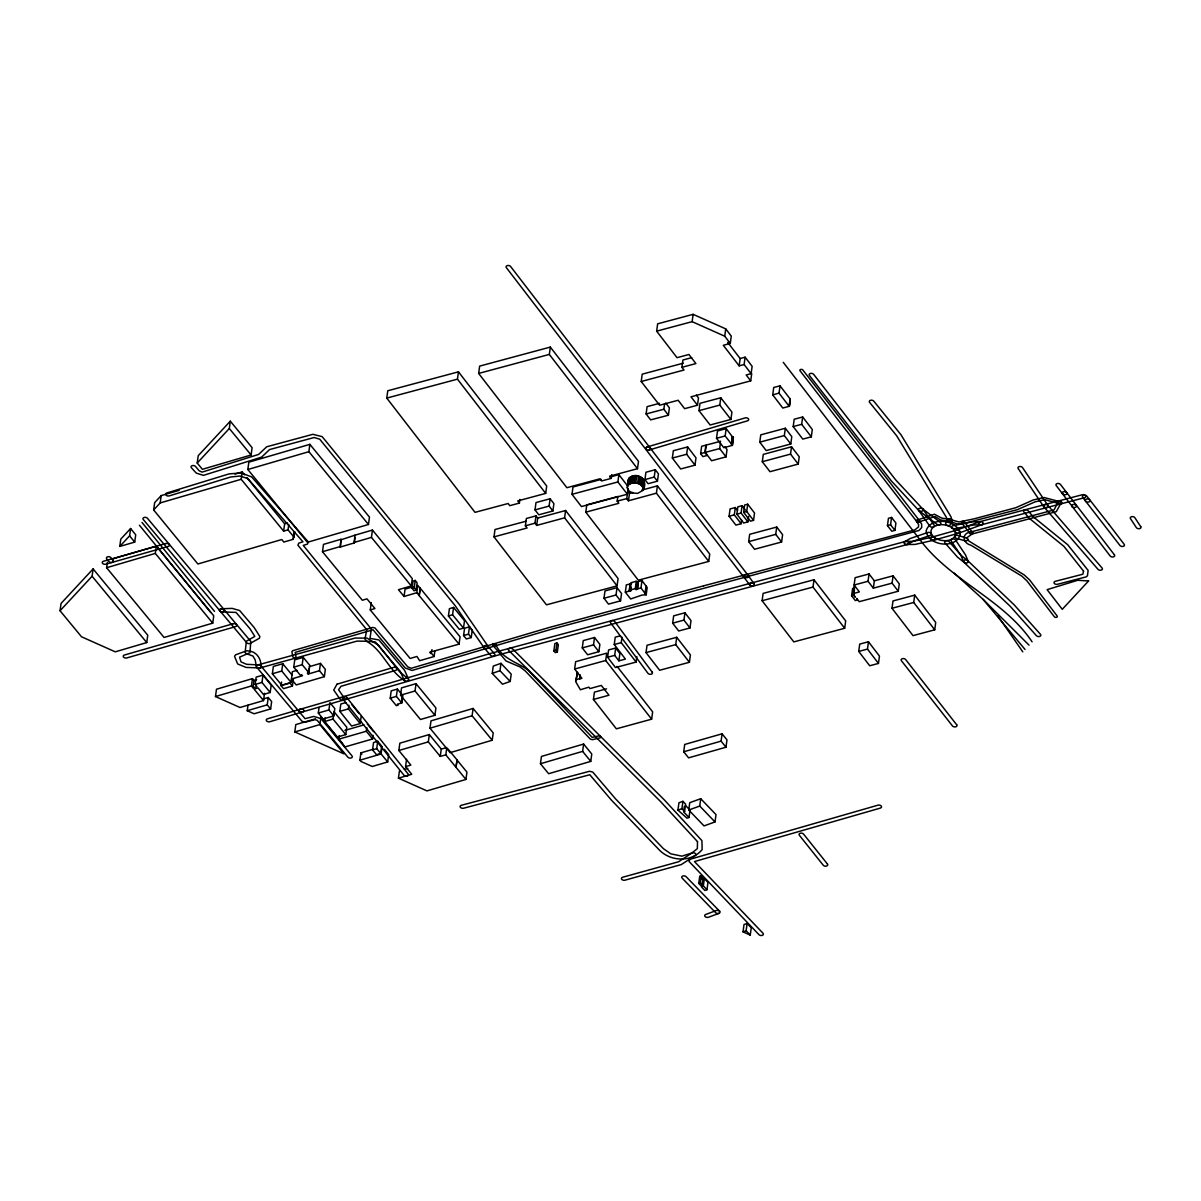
<?xml version="1.0" encoding="UTF-8"?>
<svg xmlns="http://www.w3.org/2000/svg" width="1201" height="1201" viewBox="0 0 1201 1201"><rect width="100%" height="100%" fill="white"/><g stroke="black" fill="none" stroke-linecap="round" stroke-linejoin="round"><path stroke-width="1.5" d="M627.282 487.891L628.739 478.538C636.62 470.507 649.591 479.845 642.88 490.413L637.641 493.386L632.957 493.026L629.249 491.194L627.282 487.891L628.739 478.538M628.348 479.574L628.093 485.414M642.88 490.413C644.472 482.952 631.531 480.385 627.733 485.865M60.05 610.754L61.056 603.427L93.108 568.914L147.753 635.224L146.747 642.565L115.251 651.828L81.503 636.77L60.05 610.754L92.102 576.24L93.108 568.914M112.834 558.87L156.31 546.08L213.748 615.813L212.742 623.139L164.057 637.461L106.619 567.728L107.369 562.233M119.785 546.425L120.791 539.099L130.609 528.515L135.713 534.79L134.707 542.116L119.785 546.425L129.618 535.841L130.609 528.515M294.846 531.758L293.149 539.339L283.841 542.056L281.77 539.534L197.88 563.99L153.653 509.96L154.659 502.634L161.189 495.593L179.189 490.338M153.653 509.96L160.198 502.919L161.189 495.593M212.742 623.139L155.304 553.406L156.31 546.08M197.219 463.031L198.225 455.704L230.307 421.176L252.105 447.673L251.099 454.999L202.384 469.306L197.219 463.031L229.301 428.502L230.307 421.176M288.78 524.357L288.03 529.851L283.646 531.127L241.191 479.289L242.197 471.948L234.991 474.05M215.474 696.55L216.48 689.224L252.465 678.625L253.981 680.457L252.976 687.783L256.969 686.597L255.167 684.435L256.173 677.109L262.989 675.127L271.186 685.17L270.18 692.497L263.454 694.478L258.065 687.933L254.057 689.089L263.529 700.588L240.005 707.494L215.474 696.55L251.459 685.951L252.465 678.625M247.841 469.516L248.832 462.175L309.873 444.355L369.473 517.151L368.467 524.477L307.411 542.297L247.841 469.516L308.882 451.681L309.873 444.355M263.229 698.997L268.228 697.526L271.651 701.594L270.645 708.92L254.102 713.769L247.241 710.707L247.991 705.212M270.18 692.497L261.983 682.453L262.989 675.127M283.646 531.127L284.637 523.801L246.911 477.713M263.529 700.588L264.52 693.262M270.645 708.92L267.222 704.852L268.228 697.526M297.127 670.293L292.353 671.704L291.092 682.408L281.725 685.155L272.357 673.776L273.363 666.45L282.76 663.703L292.098 675.082M293.149 539.339L294.155 532.013M291.092 682.408L281.755 671.029L282.76 663.703M293.434 678.715L292.428 686.041L283.511 688.653L281.064 685.666L281.574 682.003M320.457 663.387L325.351 669.347L324.345 676.673L296.227 684.93L291.348 679.03L302.487 675.743L301.691 674.722L300.28 675.157L293.735 667.186L294.74 659.859L303.207 657.352L309.783 665.324L308.792 672.65L307.336 673.04L308.207 674.046L319.451 670.713L320.457 663.387L309.212 666.72M308.792 672.65L302.202 664.678L303.207 657.352M342.66 743.734L320.877 717.237L319.871 724.563L343.951 753.853L294.8 731.934L295.806 724.593L315.503 718.814M434.852 651.002L434.101 656.512L419.629 660.715L416.972 656.467L410.111 658.463L370.268 609.928L374.937 608.562L374.142 607.586L366.981 598.864L362.327 600.245L322.484 551.709L323.489 544.383L340.979 539.294L340.303 547.025L354.22 542.942L354.986 537.447M308.207 674.046L308.957 668.552M340.303 547.025L340.979 539.294M333.788 715.901L328.924 709.956L329.93 702.63L334.794 708.575L333.788 715.901L323.174 718.994L318.31 713.049L319.061 707.554M345.798 734.592L333.022 719.069L334.028 711.743L346.789 727.266L345.798 734.592L337.376 737.069L324.63 721.531L325.126 717.868M354.22 542.942L354.896 535.211L372.445 530.061L412.288 578.597L411.282 585.923L398.462 589.691L404.061 596.462L416.792 592.724L417.798 585.397L420.185 588.28L419.179 595.606L459.052 644.141L429.718 652.248L430.784 653.539L431.985 649.666M361.171 716.246L360.18 723.572L351.623 726.02L339.823 711.337L340.829 704.011L345.963 702.54M373.076 735.312L372.565 738.975L345.017 746.917L338.742 739.185L339.252 735.522M386.767 398.086L387.773 390.76L458.452 371.83L546.71 486.06L545.704 493.386L517.721 500.922L519.402 503.084L509.779 505.681L508.113 503.519L475.026 512.347L386.767 398.086L457.446 379.156L458.452 371.83M411.282 585.923L371.439 537.387L372.445 530.061M360.18 723.572L348.395 708.905L348.89 705.242M370.268 609.928L371.259 602.602M384.305 749.289L388.689 754.603L387.683 761.929L372.25 766.478L360.901 761.419L359.88 760.188L360.885 752.862L373.271 749.229M372.565 738.975L366.305 731.259L366.8 727.596M372.535 749.859L373.541 742.533L377.714 741.302L381.693 746.136L380.687 753.462L376.529 754.693L372.535 749.859L376.709 748.628L377.714 741.302M387.683 761.929L381.092 753.958L382.098 746.632M402.74 695.604L401.735 702.93L397.321 704.221L398.116 705.182L396.375 705.693L390.22 698.186L391.226 690.845L397.396 689.059L401.674 694.298M404.061 596.462L405.067 589.136L413.024 586.794M401.735 702.93L396.39 696.385L397.396 689.059M412.093 588.325L413.099 580.999L415.231 580.428L417.107 582.875L416.101 590.201L413.985 590.772L412.093 588.325L414.225 587.754L415.231 580.428M400.549 695.199L401.554 687.873L416.026 683.669L435.918 707.959L434.912 715.286L420.455 719.504L400.549 695.199L415.021 690.995L416.026 683.669M401.494 703.005L402.5 695.679M420.185 588.28L419.254 595.576L416.792 592.724M398.447 778.158L411.748 774.27L405.548 766.658L410.847 765.097L398.852 750.505L399.858 743.179L429.312 734.547L441.262 749.079L440.257 756.405L445.811 754.859L465.928 779.449L426.955 790.889L398.447 778.158L399.453 770.832M405.548 766.658L406.554 759.332M429.988 728.196L430.994 720.855L473.104 708.455L493.221 732.91L492.23 740.236L450.15 752.637L429.988 728.196L472.098 715.781L473.104 708.455M478.644 373.436L479.649 366.11L550.328 347.089L638.497 461.364L637.491 468.69L609.583 476.212L611.249 478.373L601.626 480.955L599.96 478.809L566.887 487.711L478.644 373.436L549.322 354.415L550.328 347.089M440.257 756.405L428.322 741.873L429.312 734.547M448.408 615.993L449.414 608.667L453.573 607.451L464.502 620.767L463.496 628.108L459.322 629.324L448.408 615.993L452.567 614.777L453.573 607.451M459.052 644.141L460.058 636.8L420.26 588.25M445.811 754.859L446.802 747.532L441.262 749.079M463.571 635.554L464.577 628.228L469.456 626.832L472.233 630.225L471.227 637.551L466.363 638.977L463.571 635.554L468.45 634.158L469.456 626.832M457.071 759.948L455.99 767.289L457.071 759.948L447.943 748.899M565.596 510.515L564.59 517.841L536.682 525.407L537.688 518.081L565.596 510.515L618.08 578.537L617.074 585.863L546.455 604.839L493.986 536.862L494.992 529.521L526.353 521.144M465.928 779.449L466.934 772.123L456.996 759.963M492.245 673.416L493.251 666.09L500.967 663.342L511.206 674.121L510.2 681.447L502.498 684.195L492.245 673.416L499.961 670.683L500.967 663.342M519.402 503.084L519.898 499.421M493.986 536.862L527.089 528.005L525.377 525.798L526.383 518.472L535.976 515.875L537.688 518.081M535 509.885L536.006 502.558L550.118 498.76L553.901 503.654L552.895 510.98L538.784 514.794L535 509.885L549.112 506.086L550.118 498.76M536.682 525.407L534.97 523.201L535.976 515.875M610.063 477.007L618.89 474.635L617.884 481.961L627.357 494.212L581.449 506.567L571.991 494.317L572.997 486.99L601.236 479.394M553.856 650.912L554.862 643.586L556.949 642.97L558.345 644.652L557.339 651.993L555.267 652.608L553.856 650.912L555.943 650.296L556.949 642.97M540.45 763.746L541.456 756.42L583.626 744.05L591.778 754.033L590.772 761.374L548.647 773.714L540.45 763.746L582.62 751.376L583.626 744.05M641.694 490.128L657.412 485.865L709.731 554.096L708.725 561.422L638.301 580.203L585.788 512.166L586.794 504.84L618.095 496.433M579.993 674.932L579.738 678.91L581.915 678.31L574.648 669.032L575.654 661.691L606.715 653.164L605.709 660.505L651.648 719.174L616.368 728.827L593.414 699.477L594.42 692.151L606.535 688.834M575.699 681.012L577.531 672.29L575.774 681.808L580.398 689.764L588.85 687.167L589.946 688.578L601.296 685.441L608.982 695.214L593.414 699.477M582.26 647.924L583.266 640.598L594.525 637.506L599.869 644.352L598.879 651.678L587.619 654.77L582.26 647.924L593.519 644.832L594.525 637.506M579.738 678.91L580.233 675.247M611.249 478.373L611.744 474.71M585.788 512.166L618.83 503.294L617.179 501.132L617.674 497.469M603.998 598.263L604.989 590.937L617.029 587.679L621.548 593.534L620.542 600.86L608.502 604.118L603.998 598.263L616.023 595.02L617.029 587.679M696.325 395.099L698.472 397.906L697.481 405.232L684.63 408.67L678.16 400.263L659.589 405.232L641.214 381.498L642.22 374.172L683.234 363.182M628.393 485.024L629.399 477.698M657.412 485.865L656.407 493.191L628.468 500.772L626.787 498.61L628.108 488.717M629.294 484.288L630.3 476.962M630.435 483.688L631.426 476.362M628.468 500.772L629.459 493.446L627.793 491.284M636.845 656.587L636.095 662.081L615.482 667.546L607.616 657.247L608.622 649.906L615.693 648.045L619.866 653.509L618.875 660.835L625.421 659.094L614.236 644.502L615.242 637.176L620.497 635.794M631.486 483.327L632.492 476.001M632.897 483.057L633.903 475.731M634.248 482.982L635.254 475.656M635.779 483.072L636.785 475.746M641.214 381.498L684.015 370.028L681.928 367.326L695.904 363.573L688.939 354.49L677.019 357.673L656.647 331.161L657.653 323.82L693.127 314.332L725.719 328.864L731.274 336.1L730.268 343.426L723.302 345.303L739.155 365.855L744.11 364.519L745.115 357.192L740.146 358.529L739.155 365.855M665.774 403.101L669.407 407.89L668.402 415.216L650.642 419.885L646.108 413.955L647.114 406.629L659.529 403.326M637.566 483.418L638.572 476.091M618.875 660.835L614.687 655.371L615.693 648.045M638.857 483.868L639.863 476.527M630.615 590.997L630.915 582.74L636.29 581.284L635.299 588.61L636.005 589.556L637.401 589.166L638.241 581.629L641.965 580.623L647.189 587.484L646.183 594.81L641.995 595.08L630.66 598.984L625.331 592.168L626.337 584.842L630.24 584.046L629.234 591.372L630.615 590.997L631.125 587.334M640.043 484.423L641.049 477.097M641.274 485.264L642.28 477.938M642.25 486.225L643.256 478.899M636.095 662.081L621.247 642.655L621.998 637.161M642.94 487.366L643.946 480.04M629.234 591.372L630.075 583.836M643.181 489.558L644.261 481.226M644.922 479.589L645.928 472.263L655.236 469.726L658.448 473.84L657.442 481.166L648.12 483.703L644.922 479.589L654.23 477.067L655.236 469.726M636.005 589.556L637.01 582.23L636.29 581.284M637.401 589.166L638.241 581.629M668.402 415.216L663.853 409.241L664.603 403.746M646.093 585.953L645.012 593.294L640.959 587.95L641.965 580.623M681.928 367.326L682.919 360L691.671 357.658M672.335 458.046L673.341 450.72L687.633 446.937L695.995 457.836L694.989 465.162L680.682 468.975L672.335 458.046L686.642 454.263L694.989 465.162M646.018 652.593L647.024 645.267L676.718 637.296L690.41 654.95L689.419 662.276L659.619 670.263L646.018 652.593L675.713 644.622L676.718 637.296M656.647 331.161L692.121 321.658L693.127 314.332M686.642 454.263L687.633 446.937M651.648 719.174L652.653 711.848L617.044 666.375M698.982 410.652L699.988 403.326L720.78 397.771L731.934 412.093L730.929 419.434L710.136 424.989L698.982 410.652L719.774 405.097L730.929 419.434M672.65 623.184L673.656 615.858L684.945 612.78L690.995 620.617L689.99 627.943L678.685 630.99L672.65 623.184L683.939 620.106L684.945 612.78M700.633 453.618L701.639 446.292L705.888 445.166L704.882 452.492L707.149 455.464L702.9 456.59L700.633 453.618L704.882 452.492M724.909 446.787L727.025 449.564L726.02 456.89L711.592 460.734L705.242 452.402L706.233 445.076L720.66 441.247M730.268 343.426L724.728 336.205L725.719 328.864M719.774 405.097L720.78 397.771M731.364 444.01L732.355 436.684L733.21 436.819L732.4 445.361L723.798 447.673L716.502 438.305L717.507 430.979L726.155 428.637L732.355 436.684L731.499 443.995L725.149 435.963L726.155 428.637M726.02 456.89L719.654 448.574L720.405 443.079M683.699 751.781L684.705 744.455L722.101 733.811L726.98 739.891L725.974 747.217L688.593 757.846L683.699 751.781L721.095 741.137L722.101 733.811M677.934 810.105L678.94 802.778L682.919 801.337L685.606 804.16L684.6 811.486L683.609 811.846L688.999 817.461L687.017 818.181L677.934 810.105L681.928 808.663L682.919 801.337M731.499 443.995L732.805 436.684M732.4 445.361L733.075 436.774M732.16 445.076L733.21 436.819M683.849 810.014L684.36 806.351M688.743 810.014L689.749 802.688L700.723 798.71L716.006 814.608L715 821.934L704.026 825.913L688.743 810.014L699.733 806.051L700.723 798.71M741.617 520.033L741.122 523.696L735.898 525.107L729.082 516.265L730.088 508.939L735.312 507.543L737.579 510.485M688.999 817.461L690.005 810.12L685.681 805.631M697.481 405.232L691.01 396.825L750.715 380.852L746.166 374.982L751.12 373.646L752.126 366.32L745.115 357.192M750.715 380.852L751.721 373.526M741.122 523.696L734.306 514.869L735.312 507.543M748.643 516.37L747.893 521.88L743.644 523.005L736.859 514.178L737.864 506.852L742.083 505.711L745.491 510.125M747.893 521.88L741.092 513.037L742.083 505.711M743.644 512.347L744.635 505.02L747.728 504.195L754.543 513.022L753.537 520.348L750.43 521.189L743.644 512.347L746.722 511.521L747.728 504.195M698.757 883.426L699.763 876.099L701.399 875.499L703.246 877.406L702.24 884.732L700.603 885.332L698.757 883.426L700.408 882.825L701.399 875.499M759.768 442.163L760.773 434.837L785.334 428.247L791.789 436.669L790.783 443.995L766.193 450.585L759.768 442.163L784.328 435.573L785.334 428.247M748.673 541.636L749.679 534.31L776.732 527.044L782.602 534.67L781.596 541.996L754.528 549.262L748.673 541.636L775.726 534.37L776.732 527.044M703.351 885.873L701.219 886.638L704.852 890.481L706.969 889.731L703.351 885.873L704.341 878.547L702.225 879.312M762.29 461.709L763.296 454.383L791.534 446.787L799.235 456.755L798.23 464.081L769.991 471.693L762.29 461.709L790.528 454.113L791.534 446.787M772.723 394.844L773.729 387.503L780.019 385.821L790.063 398.837L789.387 406.268L782.782 408.04L772.723 394.844L779.029 393.147L780.019 385.821M706.969 889.731L707.974 882.405L704.341 878.547M762.11 600.725L763.115 593.399L813.993 579.753L845.684 620.932L844.678 628.258L793.801 641.904L762.11 600.725L812.987 587.079L813.993 579.753M789.267 406.103L790.063 398.837M789.387 406.268L790.273 398.777M793.185 426.58L794.191 419.254L802.673 416.987L812.311 429.508L811.306 436.834L802.793 439.101L793.185 426.58L801.668 424.313L802.673 416.987M743.029 931.871L744.019 924.545L747.142 923.434L751.256 927.773L750.25 935.099L743.029 931.871L746.136 930.76L747.142 923.434M854.481 589.706L853.731 595.201L855.277 597.212L853.025 593.624L859.376 591.913L854.106 585.022L855.112 577.696L869.044 573.958L874.358 580.819L893.094 575.819L899.279 583.896L898.273 591.222L859.225 601.686L856.643 598.323L857.409 599.975L855.292 600.545L851.614 595.771L852.62 588.445L854.737 587.874M853.025 593.624L854.031 586.298M893.094 575.819L892.088 583.146L873.352 588.16L868.038 581.284L869.044 573.958M858.73 651.437L859.721 644.096L868.473 641.769L879.462 656.106L878.456 663.432L869.704 665.759L858.73 651.437L867.482 649.095L868.473 641.769M873.352 588.16L874.358 580.819M887.449 525.603L888.455 518.277L891.577 517.436L895.916 523.035L894.91 530.362L891.803 531.217L887.449 525.603L890.572 524.762L891.577 517.436M891.998 608.276L893.004 600.95L914.727 595.141L935.729 622.493L934.723 629.819L913 635.629L891.998 608.276L913.721 602.467L914.727 595.141M576.96 672.935L576.765 674.482M952.048 521.084L950.321 524.672A2.417 1.561 7.8 0 1 947.334 525.483A2.417 1.561 7.8 0 1 945.727 523.411L947.454 519.808A2.417 1.561 7.8 0 1 951.192 519.312A2.417 1.561 7.8 0 1 951.042 521.865A2.417 1.561 7.8 0 1 947.394 520.588L946.313 517.241L896.622 435.723L869.599 402.365A2.417 1.561 7.8 0 1 870.515 400.308A2.417 1.561 7.8 0 1 873.788 401.164L901.005 434.777L950.832 516.52L952.093 520.303M970.513 532.043L1054.088 509.915L1057.976 502.243A1.606 1.036 7.8 0 1 1059.913 501.703A1.606 1.036 7.8 0 1 1061.068 503.039L1056.295 511.656L972.014 534.01M643.211 484.033L643.886 483.087M904.698 541.711L910.223 538.498L927.622 532.553A2.417 1.561 7.8 0 1 930.955 533.229A2.417 1.561 7.8 0 1 930.34 535.361L913.015 541.276L908.166 544.158M979.22 521.91L956.236 530.287M982.403 524.492L958.848 533.124M970.303 532.118C961.325 533.409 962.722 543.272 970.963 545.209L1021.811 576.105L1026.9 580.849L1054.328 616.729A1.606 1.036 7.8 0 0 1056.49 617.329A1.606 1.036 7.8 0 0 1057.15 615.978L1029.677 580.008L1024.243 574.934L969.057 541.141L966.715 537.853L972.225 533.935M718.994 913.33L708.485 917.249A2.417 1.561 7.8 0 1 705.137 916.588A2.417 1.561 7.8 0 1 705.738 914.456L716.246 910.538A2.417 1.561 7.8 0 1 719.594 911.199A2.417 1.561 7.8 0 1 718.979 913.33A2.417 1.561 7.8 0 1 715.631 912.67L682.168 878.156A2.417 1.561 7.8 0 1 682.799 876.024A2.417 1.561 7.8 0 1 686.131 876.7L719.609 911.214M701.609 878.006L703.246 877.406M576.525 679.616L579.482 678.595M917.234 520.093L934.453 514.223L941.554 518.051L949.961 519.433M918.885 522.015L935.024 516.505L940.398 519.913L949.541 521.459A1.606 1.036 7.8 0 0 951.282 520.258A1.606 1.036 7.8 0 0 948.685 519.583A1.606 1.036 7.8 0 0 949.09 521.339L957.362 523.921L963.607 523.501M343.471 696.67L491.434 653.179L905.299 541.471M302.712 711.878L269.865 721.711A2.417 1.561 7.8 0 1 266.577 720.885A2.417 1.561 7.8 0 1 267.433 718.814L343.501 696.67M253.981 680.457L256.639 679.661M646.874 447.042L745.07 417.933A2.417 1.561 7.8 0 1 748.358 418.759A2.417 1.561 7.8 0 1 747.472 420.83L649.276 449.955M106.619 567.728L155.304 553.406M293.735 667.186L302.202 664.678M931.691 537.222L956.446 530.226M934.093 540.135L958.653 533.184M341.309 539.699L354.896 535.211M353.89 542.537L371.439 537.387M272.357 673.776L281.755 671.029M247.241 710.707L267.222 704.852M324.63 721.531L333.022 719.069M294.8 731.934L319.871 724.563M359.88 760.188L381.092 753.958M398.852 750.505L428.322 741.873M404.437 769.376L407.77 768.4M160.198 502.919L241.191 479.289M284.637 523.801L287.564 522.945M322.484 551.709L339.973 546.635M281.064 685.666L289.981 683.069L292.428 686.041M318.31 713.049L328.924 709.956M390.22 698.186L396.39 696.385M255.167 684.435L261.983 682.453M344.912 730.373L363.858 724.924M338.742 739.185L366.305 731.259M302.682 711.878L501.553 654.08M339.823 711.337L348.395 708.905M574.648 669.032L605.709 660.505M629.459 493.446L632.957 492.5M525.377 525.798L534.97 523.201M637.01 582.23L638.407 581.839M501.583 654.065L907.566 544.413M716.502 438.305L725.149 435.963M571.991 494.317L617.884 481.961M736.859 514.178L741.092 513.037M629.909 590.066L635.299 588.61M625.331 592.168L629.069 591.162M637.236 588.955L640.959 587.95M703.606 585.848L548.692 627.643L411.222 668.296L407.8 666.915L375.012 627.988L372.85 627.432L292.699 650.717L291.903 651.693L292.804 656.632A1.606 1.036 7.8 0 0 294.59 657.683A1.606 1.036 7.8 0 0 295.986 656.632L295.221 652.383L373.046 629.774L405.277 668.041L412.063 670.443L550.223 629.594L918.975 530.482L921.707 527.539L921.662 524.146L919.531 520.754L802.884 370.043A1.606 1.036 7.8 0 0 800.707 369.458A1.606 1.036 7.8 0 0 800.061 370.824L916.648 521.429M851.614 595.771L853.731 595.201M729.082 516.265L734.306 514.869M630.24 584.046L631.621 583.671M854.106 585.022L868.038 581.284M646.108 413.955L663.853 409.241M705.242 452.402L719.654 448.574M1046.942 507.513L981.923 524.672M607.616 657.247L614.687 655.371M617.179 501.132L626.787 498.61M979.701 521.729L1082.296 494.737A2.417 1.561 7.8 0 1 1085.554 495.638A2.417 1.561 7.8 0 1 1084.578 497.679L1046.897 507.528M614.236 644.502L621.247 642.655M703.636 585.833L914.682 529.971L918.51 526.969L918.585 524.522L916.588 521.354M963.772 523.471L1017.442 509.659L1035.157 501.808L1044.885 499.661L1059.222 503.684A1.606 1.036 7.8 0 0 1061.068 503.039M931.886 537.177L913.33 541.351L906.139 541.366M933.913 540.18L915.012 544.428L906.725 544.518M221.329 608.772L232.168 608.382L239.66 610.543L254.087 627.432L259.881 636.56L259.371 638.256L250.409 643.286A2.417 1.561 7.8 0 1 247.016 643A2.417 1.561 7.8 0 1 247.046 640.779L254.822 636.425L249.883 628.618L236.042 612.42L222.17 611.925M980.406 521.624L972.119 521.895L953.069 525.648A2.417 1.561 7.8 0 0 951.913 527.629A2.417 1.561 7.8 0 0 955.11 528.635L973.546 525.002L981.217 524.777M1059.777 501.673L1044.089 497.514L1033.31 499.946L1015.806 507.723L973.891 518.877L958.923 521.97L950.411 519.553M692.121 321.658L724.728 336.205M952.303 528.05L949.976 526.578A12.415 8.002 7.8 0 0 936.315 525.528M922.428 508.744L940.383 522.375A2.417 1.561 7.8 0 1 940.128 524.552A2.417 1.561 7.8 0 1 936.735 524.131L919.11 510.74A2.417 1.561 7.8 0 1 920.026 508.203A2.417 1.561 7.8 0 1 923.119 510.245A2.417 1.561 7.8 0 1 919.17 510.785M783.247 362.312L921.182 541.321C951.838 581.464 1003.631 599.569 1032.094 641.829M967.616 560.522L961.596 555.778L949.03 541.591A2.417 1.561 7.8 0 0 945.727 540.825A2.417 1.561 7.8 0 0 944.947 542.912L957.617 557.249L964.073 562.368M404.542 680.517C388.539 670.713 382.924 650.266 366.47 641.259L357.042 641.094L259.896 667.966L246.07 667.426L237.678 663.973L234.54 656.346L235.546 654.83L245.244 651.317L246.28 642.22L143.279 519.508A2.417 1.561 7.8 0 1 144.15 517.451A2.417 1.561 7.8 0 1 147.438 518.277L250.784 641.394L249.958 652.668L239.569 657.157L240.996 661.856L246.535 664.303L258.08 664.889L355.166 638.046L367.071 638.121L378.48 645.252L399.768 671.96L408.13 678.715A2.417 1.561 7.8 0 1 407.499 681.072A2.417 1.561 7.8 0 1 404.031 679.871L400.353 671.509L375.418 641.995L367.266 641.259L364.924 639.307L366.77 629.774L297.908 545.164L298.779 543.122L302.952 541.831L247.946 478.674L240.11 476.016L230.712 476.977L169.296 495.878A2.417 1.561 7.8 0 1 165.993 495.067A2.417 1.561 7.8 0 1 166.834 492.995L229.121 473.885L241.131 472.999L251.625 476.887L308.312 541.981L307.486 544.083L303.252 545.389L371.349 629.054L370.013 638.377L378.87 639.923L404.647 670.428L408.64 679.361M954.029 573.027L983.049 599.314L1029.032 645.132M967.766 560.657L1014.169 604.839L1040.546 634.428A2.417 1.561 7.8 0 1 1039.556 636.47A2.417 1.561 7.8 0 1 1036.313 635.569L1010.176 606.265L963.923 562.233M700.408 882.825L702.24 884.732M699.733 806.051L715 821.934M681.928 808.663L684.6 811.486M499.961 670.683L510.2 681.447M746.136 930.76L750.25 935.099M922.788 509.044L895.481 479.649L813.678 374.367A2.417 1.561 7.8 0 0 810.42 373.466A2.417 1.561 7.8 0 0 809.444 375.508L891.307 480.88L918.765 510.44M983.049 599.314L1025.023 649.441M1047.872 505.396L1102.068 567.998A2.417 1.561 7.8 0 1 1101.257 570.085A2.417 1.561 7.8 0 1 1097.954 569.289L1043.759 506.687M488.161 646.438L494.677 653.99A2.417 1.561 7.8 0 1 493.866 656.076A2.417 1.561 7.8 0 1 490.563 655.281L484.048 647.729M256.669 667.125L302.067 721.336L305.264 722.176L314.992 719.639L317.169 720.315L347.84 757.14A2.417 1.561 7.8 0 0 351.127 757.966A2.417 1.561 7.8 0 0 351.998 755.894L320.892 718.543L313.701 716.442L305.054 718.693L260.827 665.864A2.417 1.561 7.8 0 0 256.849 665.384A2.417 1.561 7.8 0 0 258.11 667.951A2.417 1.561 7.8 0 0 261.142 666.51C261.172 658.989 256.774 651.482 248.532 651.002A2.417 1.561 7.8 0 0 245.364 651.558A2.417 1.561 7.8 0 0 246.595 653.719L252.961 656.061L255.213 659.95L256.368 666.48M555.943 650.296L557.339 651.993M360.885 752.862L361.906 754.093M472.098 715.781L492.23 740.236M376.709 748.628L380.687 753.462M92.102 576.24L146.747 642.565M431.489 653.329L434.101 656.512M229.301 428.502L251.099 454.999M251.459 685.951L252.976 687.783M452.567 614.777L463.496 628.108M308.882 451.681L368.467 524.477M242.197 471.948L244.554 474.83M288.03 529.851L294.095 537.252M415.021 690.995L434.912 715.286M319.451 670.713L324.345 676.673M964.478 522.075L972.66 532.628M961.701 522.885L969.868 533.424M582.62 751.376L590.772 761.374M468.45 634.158L471.227 637.551M142.018 522.48L214.559 611.399M139.451 525.257L210.745 612.525M367.296 723.918L373.571 731.649M129.618 535.841L134.707 542.116M721.095 741.137L725.974 747.217M346.774 697.526L408.13 773.984A2.417 1.561 7.8 0 1 407.199 776.041A2.417 1.561 7.8 0 1 403.926 775.17L342.585 698.727M351.533 704.236L359.039 713.589M495.578 644.306C501.988 658.749 516.43 661.766 527.84 669.918L592.243 737.399L598.368 735.958A1.606 1.036 7.8 0 1 600.515 736.618A1.606 1.036 7.8 0 1 599.764 737.954L592.393 739.681L590.367 739.155L525.242 670.939L520.228 667.035L506.011 660.955L492.77 645.102M1108.958 524.387L1086.935 496.268A2.417 1.561 7.8 0 0 1083.692 495.352A2.417 1.561 7.8 0 0 1082.671 497.379L1119.932 545.464A2.417 1.561 7.8 0 0 1123.175 546.38A2.417 1.561 7.8 0 0 1124.181 544.338L1108.973 524.402M733.406 438.035L733.406 436.984M593.519 644.832L598.879 651.678M654.23 477.067L657.442 481.166M890.572 524.762L894.91 530.362M675.713 644.622L689.419 662.276M1022.787 651.858L997.851 615.933M790.528 454.113L798.23 464.081M775.726 534.37L781.596 541.996M549.322 354.415L637.491 468.69M618.89 474.635L627.297 485.519M683.939 620.106L689.99 627.943M645.012 593.294L646.183 594.81M457.446 379.156L545.704 493.386M564.59 517.841L617.074 585.863M549.112 506.086L552.895 510.98M616.023 595.02L620.542 600.86M779.029 393.147L789.057 406.163M801.668 424.313L811.306 436.834M727.701 342.375L740.146 358.529M812.987 587.079L844.678 628.258M746.722 511.521L753.537 520.348M414.225 587.754L416.101 590.201M744.11 364.519L751.12 373.646M913.721 602.467L934.723 629.819M784.328 435.573L790.783 443.995M748.268 575.564L510.605 266.502A2.417 1.561 7.8 0 0 507.347 265.586A2.417 1.561 7.8 0 0 506.357 267.628L749.769 584.872M656.407 493.191L708.725 561.422M892.088 583.146L898.273 591.222M867.482 649.095L878.456 663.432M748.298 575.624L754.093 583.836M488.267 646.588L459.187 604.253L322.168 436.639L312.876 434.312L266.712 446.772L258.62 454.428L202.128 472.113L199.171 470.792L195.523 466.468A2.417 1.561 7.8 0 0 192.235 465.658A2.417 1.561 7.8 0 0 191.379 467.729L196.258 473.089L203.404 475.371L261.608 457.146L269.564 449.564L314.212 437.509L319.736 439.206L454.954 605.409L483.928 647.579M1048.008 505.546L1022.546 467.594A2.417 1.561 7.8 0 0 1019.349 466.573A2.417 1.561 7.8 0 0 1018.178 468.555L1043.639 506.522M922.984 509.299L934.063 525.017A2.417 1.561 7.8 0 1 933.147 527.074A2.417 1.561 7.8 0 1 929.874 526.218L918.555 510.185M968.156 561.212L965.529 554.937L955.531 539.97A2.417 1.561 7.8 0 0 952.333 538.949A2.417 1.561 7.8 0 0 951.162 540.93L961.085 555.778L963.532 561.678M936.315 525.528A12.31 7.927 7.8 0 0 931.345 533.769C934.018 539.219 940.803 540.945 946.433 540.675A12.31 7.927 7.8 0 0 954.84 536.216A12.31 7.927 7.8 0 0 952.213 528.02M697.496 841.616L697.346 848.657L691.821 853.025L681.943 856.148L670.894 853.866L663.462 848.702L615.422 798.71L592.784 772.108L589.586 771.267L461.394 805.27A2.417 1.561 7.8 0 0 460.388 807.297A2.417 1.561 7.8 0 0 463.631 808.213L589.811 774.75L611.399 800.106L659.619 850.293C670.909 861.642 691.821 862.453 702.135 849.587L701.939 840.67L664.408 799.986L512.752 649.035A2.417 1.561 7.8 0 0 509.404 648.405A2.417 1.561 7.8 0 0 508.849 650.552L660.4 801.397L697.496 841.616M960.305 534.415C956.176 549.503 927.818 545.885 926.136 530.857C930.505 515.98 958.323 519.463 960.305 534.415M1083.542 571.121L1082.867 574.213L1055.289 581.329A2.417 1.561 7.8 0 0 1054.268 583.356A2.417 1.561 7.8 0 0 1057.511 584.286L1086.184 576.87L1087.445 575.804L1088.136 570.43L1067.779 544.789L1032.905 516.52L1028.026 510.665A2.417 1.561 7.8 0 0 1024.738 509.84A2.417 1.561 7.8 0 0 1023.868 511.911L1029.227 518.262L1063.921 546.365L1083.542 571.121M689.839 859.331L689.044 861.492L758.972 934.663A2.417 1.561 7.8 0 0 762.32 935.339A2.417 1.561 7.8 0 0 762.965 933.222L694.478 861.567L880.288 808.108A2.417 1.561 7.8 0 0 881.219 806.051A2.417 1.561 7.8 0 0 877.961 805.18L689.839 859.331M336.986 684.195L333.743 690.05L340.153 699.297A2.417 1.561 7.8 0 0 343.366 700.288A2.417 1.561 7.8 0 0 344.492 698.291L338.562 689.734L341.054 686.266L395.82 670.338A2.417 1.561 7.8 0 0 396.72 668.266A2.417 1.561 7.8 0 0 393.433 667.426L336.986 684.195M1088.556 580.984L1062.269 609.312L1047.122 589.646L1077.717 580.278L1088.556 580.984M691.656 853.16L678.625 861.748L622.688 877.24A2.417 1.561 7.8 0 0 621.728 879.297A2.417 1.561 7.8 0 0 625 880.168L681.297 864.57L695.259 855.517A2.417 1.561 7.8 0 0 695.049 853.28A2.417 1.561 7.8 0 0 691.656 853.16M233.159 623.739L124.454 655.01A2.417 1.561 7.8 0 0 123.538 657.067A2.417 1.561 7.8 0 0 126.811 657.923L235.516 626.652A2.417 1.561 7.8 0 0 236.432 624.595A2.417 1.561 7.8 0 0 233.159 623.739M165.873 543.543L103.481 561.257A2.417 1.561 7.8 0 0 102.55 563.314A2.417 1.561 7.8 0 0 105.823 564.185L168.215 546.455A2.417 1.561 7.8 0 0 169.146 544.398A2.417 1.561 7.8 0 0 165.873 543.543M966.174 537.853L957.873 535.466A2.417 1.561 7.8 0 0 954.855 536.231A2.417 1.561 7.8 0 0 956.416 538.333L964.703 540.72A2.417 1.561 7.8 0 0 967.721 539.94A2.417 1.561 7.8 0 0 966.174 537.853M113.089 560.297L110.897 557.639A2.417 1.561 7.8 0 0 107.61 556.799A2.417 1.561 7.8 0 0 106.724 558.855L108.931 561.528A2.417 1.561 7.8 0 0 112.203 562.368A2.417 1.561 7.8 0 0 113.089 560.297M827.429 864.014L803.574 834.11A2.417 1.561 7.8 0 0 800.301 833.239A2.417 1.561 7.8 0 0 799.371 835.295L823.225 865.2A2.417 1.561 7.8 0 0 826.498 866.071A2.417 1.561 7.8 0 0 827.429 864.014M956.687 724.773L905.644 659.559A2.417 1.561 7.8 0 0 902.386 658.673A2.417 1.561 7.8 0 0 901.411 660.715L952.453 725.929A2.417 1.561 7.8 0 0 955.711 726.815A2.417 1.561 7.8 0 0 956.687 724.773M1114.423 554.847L1060.468 484.453A2.417 1.561 7.8 0 0 1057.225 483.553A2.417 1.561 7.8 0 0 1056.234 485.594L1110.174 555.988A2.417 1.561 7.8 0 0 1113.432 556.889A2.417 1.561 7.8 0 0 1114.423 554.847M652.218 672.185L614.777 621.608A2.417 1.561 7.8 0 0 611.549 620.677A2.417 1.561 7.8 0 0 610.498 622.688L647.94 673.281A2.417 1.561 7.8 0 0 651.182 674.211A2.417 1.561 7.8 0 0 652.218 672.185M1140.74 526.669L1134.855 517.706A2.417 1.561 7.8 0 0 1131.672 516.67A2.417 1.561 7.8 0 0 1130.471 518.637L1136.356 527.599A2.417 1.561 7.8 0 0 1139.539 528.635A2.417 1.561 7.8 0 0 1140.74 526.669M1072.268 506.882A2.417 1.561 7.8 0 0 1076.336 506.642A2.417 1.561 7.8 0 0 1073.544 504.405A2.417 1.561 7.8 0 0 1072.268 506.882M744.38 577.065A2.417 1.561 7.8 0 0 748.433 576.78A2.417 1.561 7.8 0 0 745.596 574.573A2.417 1.561 7.8 0 0 744.38 577.065M646.318 449.429A2.417 1.561 7.8 0 0 650.372 449.144A2.417 1.561 7.8 0 0 647.534 446.937A2.417 1.561 7.8 0 0 646.318 449.429M342.961 699.072A2.417 1.561 7.8 0 0 346.984 698.727A2.417 1.561 7.8 0 0 344.087 696.565A2.417 1.561 7.8 0 0 342.961 699.072M299.815 711.397A2.417 1.561 7.8 0 0 303.823 711.007A2.417 1.561 7.8 0 0 300.866 708.86A2.417 1.561 7.8 0 0 299.815 711.397M220.053 611.324A2.417 1.561 7.8 0 0 224.077 610.934A2.417 1.561 7.8 0 0 221.119 608.787A2.417 1.561 7.8 0 0 220.053 611.324M1062.855 494.091A2.417 1.561 7.8 0 0 1066.923 493.806A2.417 1.561 7.8 0 0 1064.071 491.599A2.417 1.561 7.8 0 0 1062.855 494.091M961.761 522.96A1.606 1.036 7.8 0 0 964.538 523.051A1.606 1.036 7.8 0 0 962.977 521.429A1.606 1.036 7.8 0 0 961.761 522.96M955.771 532.613A2.417 1.561 7.8 0 0 959.839 532.358A2.417 1.561 7.8 0 0 957.032 530.121A2.417 1.561 7.8 0 0 955.771 532.613M931.06 539.534A2.417 1.561 7.8 0 0 935.159 539.399A2.417 1.561 7.8 0 0 932.486 537.102A2.417 1.561 7.8 0 0 931.06 539.534M964.403 562.578A2.417 1.561 7.8 0 0 968.231 561.828A2.417 1.561 7.8 0 0 964.898 559.936A2.417 1.561 7.8 0 0 964.403 562.578M916.888 521.669A1.606 1.036 7.8 0 0 919.591 521.474A1.606 1.036 7.8 0 0 917.684 520.003A1.606 1.036 7.8 0 0 916.888 521.669M493.041 645.357A1.606 1.036 7.8 0 0 495.713 645.102A1.606 1.036 7.8 0 0 493.761 643.661A1.606 1.036 7.8 0 0 493.041 645.357M970.273 533.769A1.606 1.036 7.8 0 0 972.855 533.304A1.606 1.036 7.8 0 0 970.663 532.013A1.606 1.036 7.8 0 0 970.273 533.769M1044.059 506.957A2.417 1.561 7.8 0 0 1048.113 506.687A2.417 1.561 7.8 0 0 1045.29 504.465A2.417 1.561 7.8 0 0 1044.059 506.957M979.175 524.221A2.417 1.561 7.8 0 0 983.154 523.741A2.417 1.561 7.8 0 0 980.106 521.654A2.417 1.561 7.8 0 0 979.175 524.221M1057.706 503.579A2.417 1.561 7.8 0 0 1061.774 503.354A2.417 1.561 7.8 0 0 1059.027 501.102A2.417 1.561 7.8 0 0 1057.706 503.579M904.683 543.873A2.417 1.561 7.8 0 0 908.737 543.573A2.417 1.561 7.8 0 0 905.884 541.366A2.417 1.561 7.8 0 0 904.683 543.873M484.273 647.955A2.417 1.561 7.8 0 0 488.357 647.789A2.417 1.561 7.8 0 0 485.669 645.507A2.417 1.561 7.8 0 0 484.273 647.955M750.19 585.292A2.417 1.561 7.8 0 0 754.243 584.977A2.417 1.561 7.8 0 0 751.376 582.785A2.417 1.561 7.8 0 0 750.19 585.292M1085.839 501.448A2.417 1.561 7.8 0 0 1089.908 501.162A2.417 1.561 7.8 0 0 1087.07 498.955A2.417 1.561 7.8 0 0 1085.839 501.448"/></g></svg>
